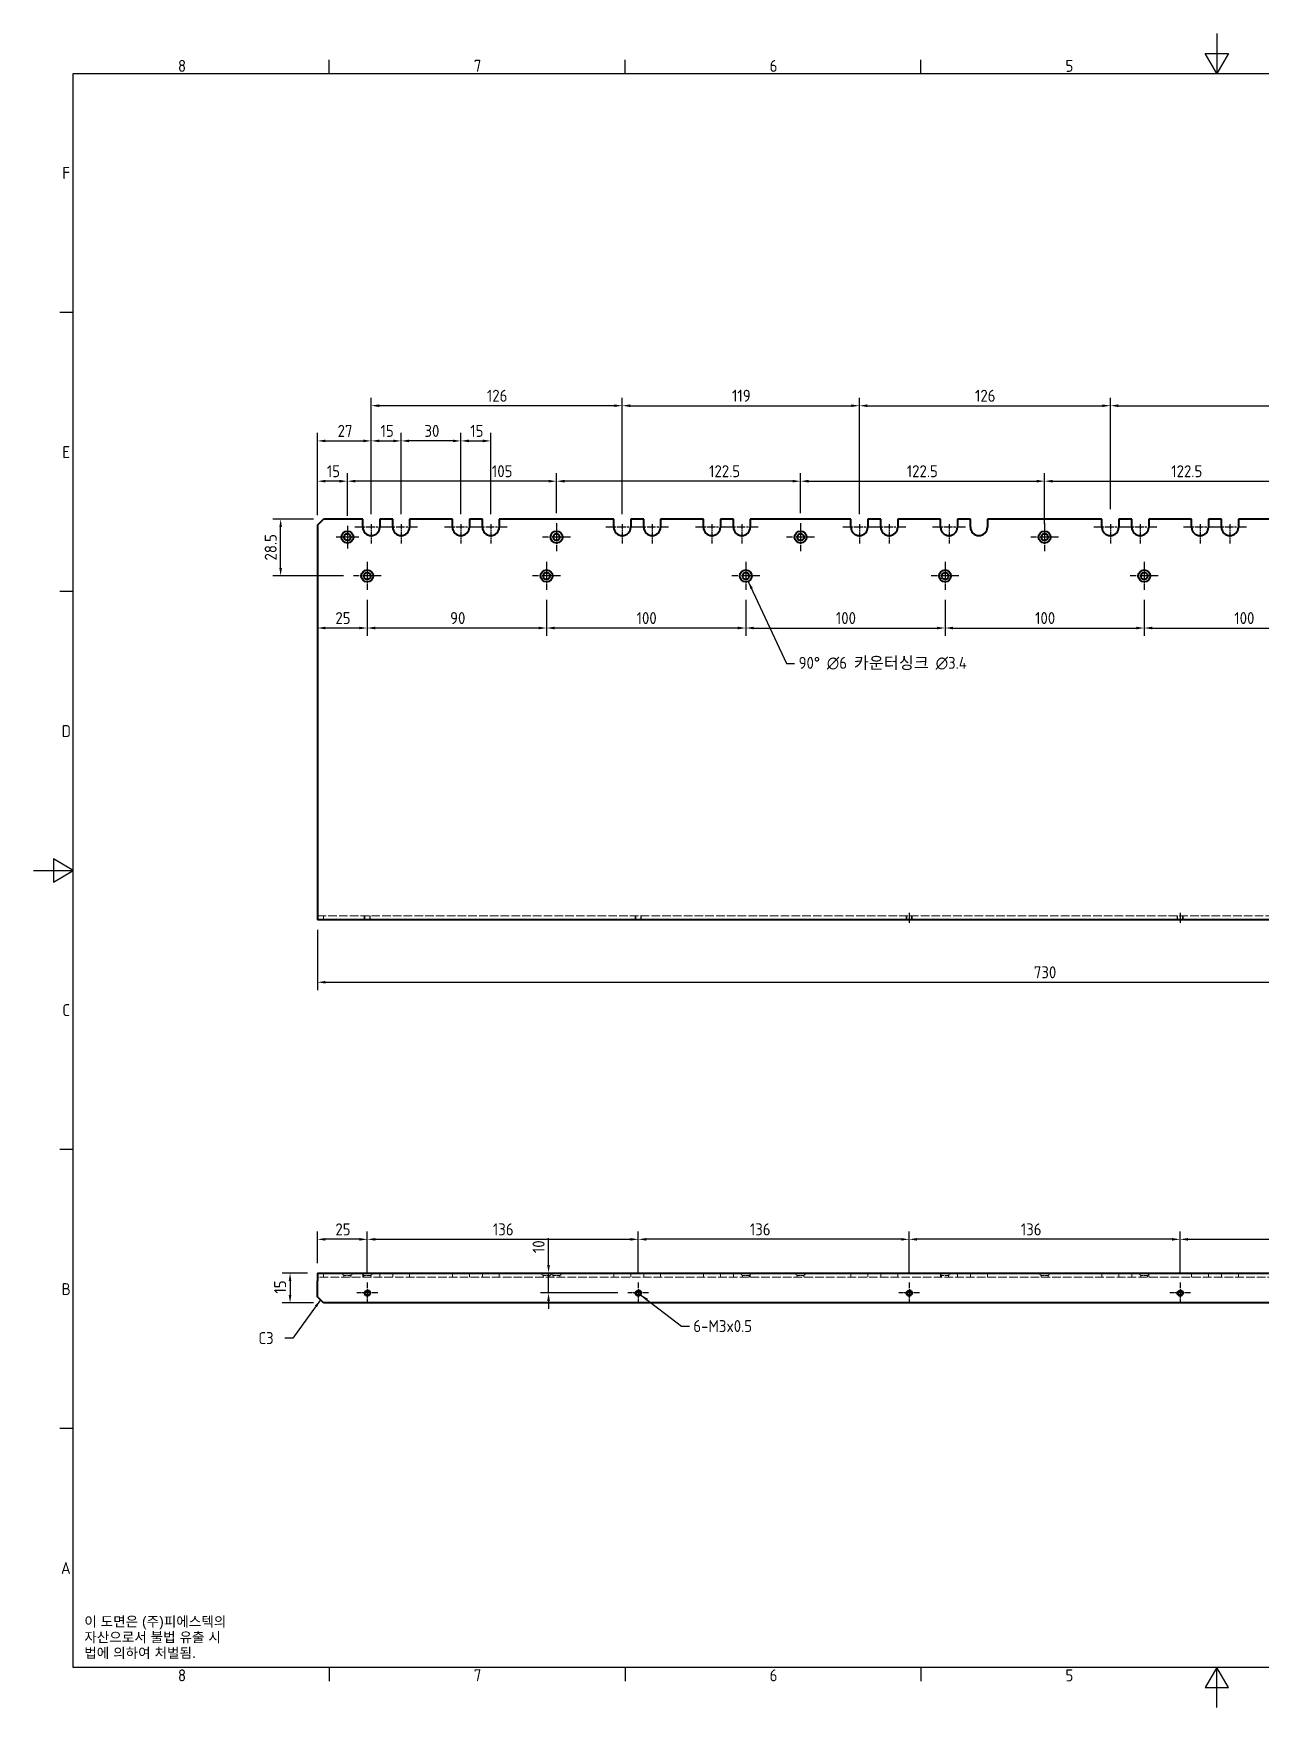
# Model space of a CAD drawing. Header units: millimetres. Extents: x 0 to 1188, y 0 to 840.
# Drawn here: x 0 to 616, y 0 to 840 of the extents above; entities that cross this region are included whole.
import ezdxf

# ---------------------------------------------------------------- set-up
doc = ezdxf.new("R2010")
doc.units = ezdxf.units.MM
doc.header["$LTSCALE"] = 2
doc.linetypes.add('CHAIN', pattern=[0.3543, 0.2362, -0.0295, 0.0591, -0.0295])
doc.linetypes.add('DASHED', pattern=[0.2067, 0.1654, -0.0413])
doc.layers.get('0').update_dxf_attribs({"color": 3, "lineweight": 25})
for name, color, linetype, lineweight in [('가려진 것(ISO)', 2, 'DASHED', 18), ('가시적인 것(ISO)', 3, 'Continuous', 40), ('가시적인 좁은 것(ISO)', 3, 'Continuous', 35), ('경계(ISO)', 7, 'Continuous', 25), ('기호(ISO)', 5, 'Continuous', 25), ('중심 표식(ISO)', 1, 'Continuous', 25), ('중심선(ISO)', 1, 'Continuous', 25), ('치수(ISO)', 2, 'Continuous', 25)]:
    doc.layers.add(name, color=color, linetype=linetype, lineweight=lineweight)
doc.styles.add('문자 텍스트_M2B', font='isocp.shx')
doc.styles.add('문자 텍스트_PSTEK_POSCO', font='isocp.shx')
doc.styles.add('치수 텍스트_PSTEK_POSCO', font='isocp.shx')
doc.dimstyles.new('치수_PSTEK_POSCO', dxfattribs={"dimscale": 2, "dimtxt": 3, "dimasz": 2, "dimexe": 2, "dimexo": 2.5, "dimgap": 1, "dimtad": 1, "dimrnd": 1e-08, "dimdsep": 46, "dimtxsty": '치수 텍스트_PSTEK_POSCO', "dimcen": 0.09, "dimdle": 10, "dimclrd": 7, "dimclre": 7, "dimclrt": 2, "dimadec": 1, "dimazin": 2, "dimtfac": 1, "dimtmove": 0, "dimatfit": 3, "dimfxl": 0, "dimtolj": 1, "dimlwd": -1, "dimlwe": -1, "dimarcsym": 0})
doc.dimstyles.new('치수_PSTEK_POSCO$7', dxfattribs={"dimscale": 2, "dimtxt": 3, "dimasz": 2, "dimexe": 2, "dimexo": 2.5, "dimgap": 1, "dimtad": 1, "dimrnd": 1e-08, "dimdsep": 46, "dimtxsty": '치수 텍스트_PSTEK_POSCO', "dimcen": 0.09, "dimdle": 10, "dimclrd": 7, "dimclre": 7, "dimclrt": 2, "dimadec": 1, "dimazin": 2, "dimtfac": 1, "dimtmove": 0, "dimatfit": 3, "dimfxl": 0, "dimtolj": 1, "dimlwd": -1, "dimlwe": -1, "dimarcsym": 0})

# ---------------------------------------------------------------- blocks, each defined once
blk = doc.blocks.new('경계 Default Border')
at = {"layer": '경계(ISO)'}
for p, q in [((74.25, 410), (74.25, 413.4)), ((148.5, 410), (148.5, 413.4)), ((222.75, 410), (222.75, 413.4)), ((10, 350), (6.6, 350)), ((10, 280), (6.6, 280)), ((10, 140), (6.6, 140)), ((10, 70), (6.6, 70)), ((74.25, 10), (74.25, 6.6)), ((148.5, 10), (148.5, 6.6)), ((222.75, 10), (222.75, 6.6))]:
    blk.add_line(p, q, dxfattribs=at)
at = {"layer": '경계(ISO)', "flags": 128}
for points in [[(297, 420), (297, 410), (294.11, 415), (299.89, 415), (297, 410)], [(10, 10), (10, 410), (584, 410), (584, 10), (10, 10)], [(0, 210), (10, 210), (5, 212.89), (5, 207.11), (10, 210)], [(297, 0), (297, 10), (294.11, 5), (299.89, 5), (297, 10)]]:
    blk.add_lwpolyline(points, dxfattribs=at)
at = {"layer": '경계(ISO)', "color": 2, "char_height": 3, "attachment_point": 7, "style": '문자 텍스트_M2B'}
for s, insert in [('8', (36.27, 410.37)), ('7', (110.52, 410.39)), ('6', (184.77, 410.37)), ('5', (259.02, 410.37)), ('F', (7.24, 383.5)), ('E', (7.24, 313.47)), ('D', (7.08, 243.47)), ('C', (7.24, 173.47)), ('B', (7.08, 103.47)), ('A', (6.91, 33.49)), ('8', (36.27, 6.57)), ('7', (110.52, 6.59)), ('6', (184.77, 6.57)), ('5', (259.02, 6.57))]:
    blk.add_mtext(s, dxfattribs=dict(at, insert=insert))
blk = doc.blocks.new('*D22')
at = {"layer": 'Defpoints', "color": 0, "transparency": 16777216}
for p in [(507.56, 615.35), (385.06, 594.3), (507.56, 596.3)]:
    blk.add_point(p, dxfattribs=at)
at = {"layer": '치수(ISO)', "color": 7, "transparency": 16777216}
for p, q in [((385.06, 599.3), (385.06, 619.35)), ((389.06, 615.35), (503.56, 615.35)), ((507.56, 601.3), (507.56, 619.35))]:
    blk.add_line(p, q, dxfattribs=at)
for points in [[(389.06, 616.02), (389.06, 614.68), (385.06, 615.35)], [(503.56, 616.02), (503.56, 614.68), (507.56, 615.35)]]:
    blk.add_solid(points, dxfattribs=at)
at = {"layer": '치수(ISO)', "color": 2, "transparency": 16777216, "insert": (438.37, 620.35), "char_height": 6, "attachment_point": 4, "style": '치수 텍스트_PSTEK_POSCO'}
blk.add_mtext('\\A1;122.5', dxfattribs=at)
blk = doc.blocks.new('*D23')
at = {"layer": 'Defpoints', "color": 0, "transparency": 16777216}
for p in [(414.56, 653.23), (295.56, 593.8), (414.56, 593.8)]:
    blk.add_point(p, dxfattribs=at)
at = {"layer": '치수(ISO)', "color": 7, "transparency": 16777216}
for p, q in [((295.56, 598.8), (295.56, 657.23)), ((414.56, 598.8), (414.56, 657.23)), ((299.56, 653.23), (410.56, 653.23))]:
    blk.add_line(p, q, dxfattribs=at)
for points in [[(299.56, 653.89), (299.56, 652.56), (295.56, 653.23)], [(410.56, 653.89), (410.56, 652.56), (414.56, 653.23)]]:
    blk.add_solid(points, dxfattribs=at)
at = {"layer": '치수(ISO)', "color": 2, "transparency": 16777216, "insert": (350.65, 658.23), "char_height": 6, "attachment_point": 4, "style": '치수 텍스트_PSTEK_POSCO'}
blk.add_mtext('\\A1;119', dxfattribs=at)
blk = doc.blocks.new('*D24')
at = {"layer": 'Defpoints', "color": 0, "transparency": 16777216}
for p in [(169.56, 653.23), (169.56, 596.3), (295.56, 593.8)]:
    blk.add_point(p, dxfattribs=at)
at = {"layer": '치수(ISO)', "color": 7, "transparency": 16777216}
for p, q in [((169.56, 601.3), (169.56, 657.23)), ((295.56, 598.8), (295.56, 657.23)), ((291.56, 653.23), (173.56, 653.23))]:
    blk.add_line(p, q, dxfattribs=at)
for points in [[(173.56, 653.89), (173.56, 652.56), (169.56, 653.23)], [(291.56, 653.89), (291.56, 652.56), (295.56, 653.23)]]:
    blk.add_solid(points, dxfattribs=at)
at = {"layer": '치수(ISO)', "color": 2, "transparency": 16777216, "insert": (227.62, 658.23), "char_height": 6, "attachment_point": 4, "style": '치수 텍스트_PSTEK_POSCO'}
blk.add_mtext('\\A1;126', dxfattribs=at)
blk = doc.blocks.new('*D25')
at = {"layer": 'Defpoints', "color": 0, "transparency": 16777216}
for p in [(630.06, 615.35), (507.56, 589), (630.06, 594.3)]:
    blk.add_point(p, dxfattribs=at)
at = {"layer": '치수(ISO)', "color": 7, "transparency": 16777216}
for p, q in [((507.56, 594), (507.56, 619.35)), ((511.56, 615.35), (626.06, 615.35)), ((630.06, 599.3), (630.06, 619.35))]:
    blk.add_line(p, q, dxfattribs=at)
for points in [[(511.56, 616.02), (511.56, 614.68), (507.56, 615.35)], [(626.06, 616.02), (626.06, 614.68), (630.06, 615.35)]]:
    blk.add_solid(points, dxfattribs=at)
at = {"layer": '치수(ISO)', "color": 2, "transparency": 16777216, "insert": (571.14, 620.35), "char_height": 6, "attachment_point": 4, "style": '치수 텍스트_PSTEK_POSCO'}
blk.add_mtext('\\A1;122.5', dxfattribs=at)
blk = doc.blocks.new('*D29')
at = {"layer": 'Defpoints', "color": 0, "transparency": 16777216}
for p in [(357.56, 560.8), (457.56, 560.8), (457.56, 541.67)]:
    blk.add_point(p, dxfattribs=at)
at = {"layer": '치수(ISO)', "color": 7, "transparency": 16777216}
for p, q in [((357.56, 555.8), (357.56, 537.67)), ((457.56, 555.8), (457.56, 537.67)), ((361.56, 541.67), (453.56, 541.67))]:
    blk.add_line(p, q, dxfattribs=at)
for points in [[(361.56, 542.33), (361.56, 541), (357.56, 541.67)], [(453.56, 542.33), (453.56, 541), (457.56, 541.67)]]:
    blk.add_solid(points, dxfattribs=at)
at = {"layer": '치수(ISO)', "color": 2, "transparency": 16777216, "insert": (402.78, 546.67), "char_height": 6, "attachment_point": 4, "style": '치수 텍스트_PSTEK_POSCO'}
blk.add_mtext('\\A1;100', dxfattribs=at)
blk = doc.blocks.new('*D30')
at = {"layer": 'Defpoints', "color": 0, "transparency": 16777216}
for p in [(457.56, 560.8), (557.56, 560.8), (557.56, 541.67)]:
    blk.add_point(p, dxfattribs=at)
at = {"layer": '치수(ISO)', "color": 7, "transparency": 16777216}
for p, q in [((457.56, 555.8), (457.56, 537.67)), ((557.56, 555.8), (557.56, 537.67)), ((461.56, 541.67), (553.56, 541.67))]:
    blk.add_line(p, q, dxfattribs=at)
for points in [[(461.56, 542.33), (461.56, 541), (457.56, 541.67)], [(553.56, 542.33), (553.56, 541), (557.56, 541.67)]]:
    blk.add_solid(points, dxfattribs=at)
at = {"layer": '치수(ISO)', "color": 2, "transparency": 16777216, "insert": (502.78, 546.67), "char_height": 6, "attachment_point": 4, "style": '치수 텍스트_PSTEK_POSCO'}
blk.add_mtext('\\A1;100', dxfattribs=at)
blk = doc.blocks.new('*D31')
at = {"layer": 'Defpoints', "color": 0, "transparency": 16777216}
for p in [(557.56, 560.8), (657.56, 560.8), (657.56, 541.67)]:
    blk.add_point(p, dxfattribs=at)
at = {"layer": '치수(ISO)', "color": 7, "transparency": 16777216}
for p, q in [((557.56, 555.8), (557.56, 537.67)), ((657.56, 555.8), (657.56, 537.67)), ((561.56, 541.67), (653.56, 541.67))]:
    blk.add_line(p, q, dxfattribs=at)
for points in [[(561.56, 542.33), (561.56, 541), (557.56, 541.67)], [(653.56, 542.33), (653.56, 541), (657.56, 541.67)]]:
    blk.add_solid(points, dxfattribs=at)
at = {"layer": '치수(ISO)', "color": 2, "transparency": 16777216, "insert": (602.78, 546.67), "char_height": 6, "attachment_point": 4, "style": '치수 텍스트_PSTEK_POSCO'}
blk.add_mtext('\\A1;100', dxfattribs=at)
blk = doc.blocks.new('*D33')
at = {"layer": 'Defpoints', "color": 0, "transparency": 16777216}
for p in [(303.56, 234.93), (167.56, 213.25), (303.56, 213.25)]:
    blk.add_point(p, dxfattribs=at)
at = {"layer": '치수(ISO)', "color": 7, "transparency": 16777216}
for p, q in [((167.56, 218.25), (167.56, 238.93)), ((303.56, 218.25), (303.56, 238.93)), ((171.56, 234.93), (299.56, 234.93))]:
    blk.add_line(p, q, dxfattribs=at)
for points in [[(171.56, 235.59), (171.56, 234.26), (167.56, 234.93)], [(299.56, 235.59), (299.56, 234.26), (303.56, 234.93)]]:
    blk.add_solid(points, dxfattribs=at)
at = {"layer": '치수(ISO)', "color": 2, "transparency": 16777216, "insert": (230.62, 239.93), "char_height": 6, "attachment_point": 4, "style": '치수 텍스트_PSTEK_POSCO'}
blk.add_mtext('\\A1;136', dxfattribs=at)
blk = doc.blocks.new('*D34')
at = {"layer": 'Defpoints', "color": 0, "transparency": 16777216}
for p in [(711.56, 234.93), (575.56, 213.25), (711.56, 213.25)]:
    blk.add_point(p, dxfattribs=at)
at = {"layer": '치수(ISO)', "color": 7, "transparency": 16777216}
for p, q in [((575.56, 218.25), (575.56, 238.93)), ((711.56, 218.25), (711.56, 238.93)), ((579.56, 234.93), (707.56, 234.93))]:
    blk.add_line(p, q, dxfattribs=at)
for points in [[(579.56, 235.59), (579.56, 234.26), (575.56, 234.93)], [(707.56, 235.59), (707.56, 234.26), (711.56, 234.93)]]:
    blk.add_solid(points, dxfattribs=at)
at = {"layer": '치수(ISO)', "color": 2, "transparency": 16777216, "insert": (628.14, 239.93), "char_height": 6, "attachment_point": 4, "style": '치수 텍스트_PSTEK_POSCO'}
blk.add_mtext('\\A1;136', dxfattribs=at)
blk = doc.blocks.new('*D35')
at = {"layer": 'Defpoints', "color": 0, "transparency": 16777216}
for p in [(142.56, 218.02), (258.56, 218.02), (298.34, 208.02)]:
    blk.add_point(p, dxfattribs=at)
at = {"layer": '치수(ISO)', "color": 7, "transparency": 16777216}
for p, q in [((258.56, 222.02), (258.56, 235.43)), ((258.56, 208.02), (258.56, 218.02)), ((293.34, 208.02), (254.56, 208.02)), ((258.56, 204.02), (258.56, 200.02))]:
    blk.add_line(p, q, dxfattribs=at)
for points in [[(257.9, 222.02), (259.23, 222.02), (258.56, 218.02)], [(257.9, 204.02), (259.23, 204.02), (258.56, 208.02)]]:
    blk.add_solid(points, dxfattribs=at)
at = {"layer": '치수(ISO)', "color": 2, "transparency": 16777216, "insert": (253.56, 228.02), "char_height": 6, "attachment_point": 4, "rotation": 90, "style": '치수 텍스트_PSTEK_POSCO'}
blk.add_mtext('\\A1;10', dxfattribs=at)
blk = doc.blocks.new('*D36')
at = {"layer": 'Defpoints', "color": 0, "transparency": 16777216}
for p in [(142.56, 218.02), (128.8, 203.02), (145.56, 203.02)]:
    blk.add_point(p, dxfattribs=at)
at = {"layer": '치수(ISO)', "color": 7, "transparency": 16777216}
for p, q in [((137.56, 218.02), (124.8, 218.02)), ((128.8, 214.02), (128.8, 207.02)), ((140.56, 203.02), (124.8, 203.02))]:
    blk.add_line(p, q, dxfattribs=at)
for points in [[(128.13, 214.02), (129.47, 214.02), (128.8, 218.02)], [(128.13, 207.02), (129.47, 207.02), (128.8, 203.02)]]:
    blk.add_solid(points, dxfattribs=at)
at = {"layer": '치수(ISO)', "color": 2, "transparency": 16777216, "insert": (123.8, 207.7), "char_height": 6, "attachment_point": 4, "rotation": 90, "style": '치수 텍스트_PSTEK_POSCO'}
blk.add_mtext('\\A1;15', dxfattribs=at)
blk = doc.blocks.new('*D38')
at = {"layer": 'Defpoints', "color": 0, "transparency": 16777216}
for p in [(540.56, 653.23), (414.56, 596.3), (540.56, 596.3)]:
    blk.add_point(p, dxfattribs=at)
at = {"layer": '치수(ISO)', "color": 7, "transparency": 16777216}
for p, q in [((414.56, 601.3), (414.56, 657.23)), ((540.56, 601.3), (540.56, 657.23)), ((418.56, 653.23), (536.56, 653.23))]:
    blk.add_line(p, q, dxfattribs=at)
for points in [[(418.56, 653.89), (418.56, 652.56), (414.56, 653.23)], [(536.56, 653.89), (536.56, 652.56), (540.56, 653.23)]]:
    blk.add_solid(points, dxfattribs=at)
at = {"layer": '치수(ISO)', "color": 2, "transparency": 16777216, "insert": (472.62, 658.23), "char_height": 6, "attachment_point": 4, "style": '치수 텍스트_PSTEK_POSCO'}
blk.add_mtext('\\A1;126', dxfattribs=at)
blk = doc.blocks.new('*D39')
at = {"layer": 'Defpoints', "color": 0, "transparency": 16777216}
for p in [(785.56, 653.23), (540.56, 596.3), (785.56, 593.8)]:
    blk.add_point(p, dxfattribs=at)
at = {"layer": '치수(ISO)', "color": 7, "transparency": 16777216}
for p, q in [((540.56, 601.3), (540.56, 657.23)), ((785.56, 598.8), (785.56, 657.23)), ((544.56, 653.23), (781.56, 653.23))]:
    blk.add_line(p, q, dxfattribs=at)
for points in [[(544.56, 653.89), (544.56, 652.56), (540.56, 653.23)], [(781.56, 653.89), (781.56, 652.56), (785.56, 653.23)]]:
    blk.add_solid(points, dxfattribs=at)
at = {"layer": '치수(ISO)', "color": 2, "transparency": 16777216, "insert": (657.16, 658.23), "char_height": 6, "attachment_point": 4, "style": '치수 텍스트_PSTEK_POSCO'}
blk.add_mtext('\\A1;245', dxfattribs=at)
blk = doc.blocks.new('*D41')
at = {"layer": 'Defpoints', "color": 0, "transparency": 16777216}
for p in [(142.56, 395.3), (872.56, 395.3), (872.56, 363.92)]:
    blk.add_point(p, dxfattribs=at)
at = {"layer": '치수(ISO)', "color": 7, "transparency": 16777216}
for p, q in [((142.56, 390.3), (142.56, 359.92)), ((872.56, 390.3), (872.56, 359.92)), ((146.56, 363.92), (868.56, 363.92))]:
    blk.add_line(p, q, dxfattribs=at)
for points in [[(146.56, 364.59), (146.56, 363.26), (142.56, 363.92)], [(868.56, 364.59), (868.56, 363.26), (872.56, 363.92)]]:
    blk.add_solid(points, dxfattribs=at)
at = {"layer": '치수(ISO)', "color": 2, "transparency": 16777216, "insert": (502.16, 368.92), "char_height": 6, "attachment_point": 4, "style": '치수 텍스트_PSTEK_POSCO'}
blk.add_mtext('\\A1;730', dxfattribs=at)
blk = doc.blocks.new('*D45')
at = {"layer": 'Defpoints', "color": 0, "transparency": 16777216}
for p in [(439.56, 234.93), (439.56, 213.25), (575.56, 213.25)]:
    blk.add_point(p, dxfattribs=at)
at = {"layer": '치수(ISO)', "color": 7, "transparency": 16777216}
for p, q in [((439.56, 218.25), (439.56, 238.93)), ((575.56, 218.25), (575.56, 238.93)), ((571.56, 234.93), (443.56, 234.93))]:
    blk.add_line(p, q, dxfattribs=at)
for points in [[(443.56, 235.59), (443.56, 234.26), (439.56, 234.93)], [(571.56, 235.59), (571.56, 234.26), (575.56, 234.93)]]:
    blk.add_solid(points, dxfattribs=at)
at = {"layer": '치수(ISO)', "color": 2, "transparency": 16777216, "insert": (495.62, 239.93), "char_height": 6, "attachment_point": 4, "style": '치수 텍스트_PSTEK_POSCO'}
blk.add_mtext('\\A1;136', dxfattribs=at)
blk = doc.blocks.new('*D46')
at = {"layer": 'Defpoints', "color": 0, "transparency": 16777216}
for p in [(303.56, 234.93), (303.56, 213.25), (439.56, 213.25)]:
    blk.add_point(p, dxfattribs=at)
at = {"layer": '치수(ISO)', "color": 7, "transparency": 16777216}
for p, q in [((303.56, 218.25), (303.56, 238.93)), ((439.56, 218.25), (439.56, 238.93)), ((435.56, 234.93), (307.56, 234.93))]:
    blk.add_line(p, q, dxfattribs=at)
for points in [[(307.56, 235.59), (307.56, 234.26), (303.56, 234.93)], [(435.56, 235.59), (435.56, 234.26), (439.56, 234.93)]]:
    blk.add_solid(points, dxfattribs=at)
at = {"layer": '치수(ISO)', "color": 2, "transparency": 16777216, "insert": (359.62, 239.93), "char_height": 6, "attachment_point": 4, "style": '치수 텍스트_PSTEK_POSCO'}
blk.add_mtext('\\A1;136', dxfattribs=at)
blk = doc.blocks.new('*D47')
at = {"layer": 'Defpoints', "color": 0, "transparency": 16777216}
for p in [(124.07, 596.3), (145.56, 596.3), (160.56, 567.8)]:
    blk.add_point(p, dxfattribs=at)
at = {"layer": '치수(ISO)', "color": 7, "transparency": 16777216}
for p, q in [((140.56, 596.3), (120.07, 596.3)), ((124.07, 571.8), (124.07, 592.3)), ((155.56, 567.8), (120.07, 567.8))]:
    blk.add_line(p, q, dxfattribs=at)
for points in [[(123.41, 592.3), (124.74, 592.3), (124.07, 596.3)], [(123.41, 571.8), (124.74, 571.8), (124.07, 567.8)]]:
    blk.add_solid(points, dxfattribs=at)
at = {"layer": '치수(ISO)', "color": 2, "transparency": 16777216, "insert": (119.07, 575.55), "char_height": 6, "attachment_point": 4, "rotation": 90, "style": '치수 텍스트_PSTEK_POSCO'}
blk.add_mtext('\\A1;28.5', dxfattribs=at)
blk = doc.blocks.new('*D48')
at = {"layer": 'Defpoints', "color": 0, "transparency": 16777216}
for p in [(257.56, 560.8), (357.56, 560.8), (257.56, 541.67)]:
    blk.add_point(p, dxfattribs=at)
at = {"layer": '치수(ISO)', "color": 7, "transparency": 16777216}
for p, q in [((257.56, 555.8), (257.56, 537.67)), ((357.56, 555.8), (357.56, 537.67)), ((353.56, 541.67), (261.56, 541.67))]:
    blk.add_line(p, q, dxfattribs=at)
for points in [[(261.56, 542.33), (261.56, 541), (257.56, 541.67)], [(353.56, 542.33), (353.56, 541), (357.56, 541.67)]]:
    blk.add_solid(points, dxfattribs=at)
at = {"layer": '치수(ISO)', "color": 2, "transparency": 16777216, "insert": (302.76, 546.67), "char_height": 6, "attachment_point": 4, "style": '치수 텍스트_PSTEK_POSCO'}
blk.add_mtext('\\A1;100', dxfattribs=at)
blk = doc.blocks.new('*D52')
at = {"layer": 'Defpoints', "color": 0, "transparency": 16777216}
for p in [(142.56, 234.93), (142.56, 218.02), (167.56, 213.25)]:
    blk.add_point(p, dxfattribs=at)
at = {"layer": '치수(ISO)', "color": 7, "transparency": 16777216}
for p, q in [((142.56, 223.02), (142.56, 238.93)), ((167.56, 218.25), (167.56, 238.93)), ((163.56, 234.93), (146.56, 234.93))]:
    blk.add_line(p, q, dxfattribs=at)
for points in [[(146.56, 235.59), (146.56, 234.26), (142.56, 234.93)], [(163.56, 235.59), (163.56, 234.26), (167.56, 234.93)]]:
    blk.add_solid(points, dxfattribs=at)
at = {"layer": '치수(ISO)', "color": 2, "transparency": 16777216, "insert": (151.56, 239.93), "char_height": 6, "attachment_point": 4, "style": '치수 텍스트_PSTEK_POSCO'}
blk.add_mtext('\\A1;25', dxfattribs=at)
blk = doc.blocks.new('*D53')
at = {"layer": 'Defpoints', "color": 0, "transparency": 16777216}
for p in [(229.56, 635.56), (214.56, 596.3), (229.56, 593.8)]:
    blk.add_point(p, dxfattribs=at)
at = {"layer": '치수(ISO)', "color": 7, "transparency": 16777216}
for p, q in [((214.56, 601.3), (214.56, 639.56)), ((229.56, 598.8), (229.56, 639.56)), ((218.56, 635.56), (225.56, 635.56))]:
    blk.add_line(p, q, dxfattribs=at)
for points in [[(218.56, 636.23), (218.56, 634.9), (214.56, 635.56)], [(225.56, 636.23), (225.56, 634.9), (229.56, 635.56)]]:
    blk.add_solid(points, dxfattribs=at)
at = {"layer": '치수(ISO)', "color": 2, "transparency": 16777216, "insert": (219.24, 640.56), "char_height": 6, "attachment_point": 4, "style": '치수 텍스트_PSTEK_POSCO'}
blk.add_mtext('\\A1;15', dxfattribs=at)
blk = doc.blocks.new('*D54')
at = {"layer": 'Defpoints', "color": 0, "transparency": 16777216}
for p in [(184.56, 635.56), (184.56, 596.3), (214.56, 593.8)]:
    blk.add_point(p, dxfattribs=at)
at = {"layer": '치수(ISO)', "color": 7, "transparency": 16777216}
for p, q in [((184.56, 601.3), (184.56, 639.56)), ((214.56, 598.8), (214.56, 639.56)), ((210.56, 635.56), (188.56, 635.56))]:
    blk.add_line(p, q, dxfattribs=at)
for points in [[(188.56, 636.23), (188.56, 634.9), (184.56, 635.56)], [(210.56, 636.23), (210.56, 634.9), (214.56, 635.56)]]:
    blk.add_solid(points, dxfattribs=at)
at = {"layer": '치수(ISO)', "color": 2, "transparency": 16777216, "insert": (196.26, 640.56), "char_height": 6, "attachment_point": 4, "style": '치수 텍스트_PSTEK_POSCO'}
blk.add_mtext('\\A1;30', dxfattribs=at)
blk = doc.blocks.new('*D55')
at = {"layer": 'Defpoints', "color": 0, "transparency": 16777216}
for p in [(184.56, 635.56), (169.56, 596.3), (184.56, 593.8)]:
    blk.add_point(p, dxfattribs=at)
at = {"layer": '치수(ISO)', "color": 7, "transparency": 16777216}
for p, q in [((169.56, 601.3), (169.56, 639.56)), ((184.56, 598.8), (184.56, 639.56)), ((173.56, 635.56), (180.56, 635.56))]:
    blk.add_line(p, q, dxfattribs=at)
for points in [[(173.56, 636.23), (173.56, 634.9), (169.56, 635.56)], [(180.56, 636.23), (180.56, 634.9), (184.56, 635.56)]]:
    blk.add_solid(points, dxfattribs=at)
at = {"layer": '치수(ISO)', "color": 2, "transparency": 16777216, "insert": (174.24, 640.56), "char_height": 6, "attachment_point": 4, "style": '치수 텍스트_PSTEK_POSCO'}
blk.add_mtext('\\A1;15', dxfattribs=at)
blk = doc.blocks.new('*D56')
at = {"layer": 'Defpoints', "color": 0, "transparency": 16777216}
for p in [(262.56, 615.35), (262.56, 594.3), (385.06, 594.3)]:
    blk.add_point(p, dxfattribs=at)
at = {"layer": '치수(ISO)', "color": 7, "transparency": 16777216}
for p, q in [((262.56, 599.3), (262.56, 619.35)), ((381.06, 615.35), (266.56, 615.35)), ((385.06, 599.3), (385.06, 619.35))]:
    blk.add_line(p, q, dxfattribs=at)
for points in [[(266.56, 616.02), (266.56, 614.68), (262.56, 615.35)], [(381.06, 616.02), (381.06, 614.68), (385.06, 615.35)]]:
    blk.add_solid(points, dxfattribs=at)
at = {"layer": '치수(ISO)', "color": 2, "transparency": 16777216, "insert": (339.14, 620.35), "char_height": 6, "attachment_point": 4, "style": '치수 텍스트_PSTEK_POSCO'}
blk.add_mtext('\\A1;122.5', dxfattribs=at)
blk = doc.blocks.new('*D57')
at = {"layer": 'Defpoints', "color": 0, "transparency": 16777216}
for p in [(157.56, 615.35), (157.56, 593), (262.56, 594.3)]:
    blk.add_point(p, dxfattribs=at)
at = {"layer": '치수(ISO)', "color": 7, "transparency": 16777216}
for p, q in [((157.56, 598), (157.56, 619.35)), ((258.56, 615.35), (161.56, 615.35)), ((262.56, 599.3), (262.56, 619.35))]:
    blk.add_line(p, q, dxfattribs=at)
for points in [[(161.56, 616.02), (161.56, 614.68), (157.56, 615.35)], [(258.56, 616.02), (258.56, 614.68), (262.56, 615.35)]]:
    blk.add_solid(points, dxfattribs=at)
at = {"layer": '치수(ISO)', "color": 2, "transparency": 16777216, "insert": (230.14, 620.35), "char_height": 6, "attachment_point": 4, "style": '치수 텍스트_PSTEK_POSCO'}
blk.add_mtext('\\A1;105', dxfattribs=at)
blk = doc.blocks.new('*D58')
at = {"layer": 'Defpoints', "color": 0, "transparency": 16777216}
for p in [(142.56, 615.35), (142.56, 593.3), (157.56, 593)]:
    blk.add_point(p, dxfattribs=at)
at = {"layer": '치수(ISO)', "color": 7, "transparency": 16777216}
for p, q in [((142.56, 598.3), (142.56, 619.35)), ((153.56, 615.35), (146.56, 615.35)), ((157.56, 598), (157.56, 619.35))]:
    blk.add_line(p, q, dxfattribs=at)
for points in [[(146.56, 616.02), (146.56, 614.68), (142.56, 615.35)], [(153.56, 616.02), (153.56, 614.68), (157.56, 615.35)]]:
    blk.add_solid(points, dxfattribs=at)
at = {"layer": '치수(ISO)', "color": 2, "transparency": 16777216, "insert": (147.24, 620.35), "char_height": 6, "attachment_point": 4, "style": '치수 텍스트_PSTEK_POSCO'}
blk.add_mtext('\\A1;15', dxfattribs=at)
blk = doc.blocks.new('*D59')
at = {"layer": 'Defpoints', "color": 0, "transparency": 16777216}
for p in [(169.56, 635.56), (142.56, 593.3), (169.56, 593.8)]:
    blk.add_point(p, dxfattribs=at)
at = {"layer": '치수(ISO)', "color": 7, "transparency": 16777216}
for p, q in [((142.56, 598.3), (142.56, 639.56)), ((169.56, 598.8), (169.56, 639.56)), ((146.56, 635.56), (165.56, 635.56))]:
    blk.add_line(p, q, dxfattribs=at)
for points in [[(146.56, 636.23), (146.56, 634.9), (142.56, 635.56)], [(165.56, 636.23), (165.56, 634.9), (169.56, 635.56)]]:
    blk.add_solid(points, dxfattribs=at)
at = {"layer": '치수(ISO)', "color": 2, "transparency": 16777216, "insert": (152.69, 640.56), "char_height": 6, "attachment_point": 4, "style": '치수 텍스트_PSTEK_POSCO'}
blk.add_mtext('\\A1;27', dxfattribs=at)
blk = doc.blocks.new('*D62')
at = {"layer": 'Defpoints', "color": 0, "transparency": 16777216}
for p in [(167.56, 560.8), (257.56, 560.8), (167.56, 541.67)]:
    blk.add_point(p, dxfattribs=at)
at = {"layer": '치수(ISO)', "color": 7, "transparency": 16777216}
for p, q in [((167.56, 555.8), (167.56, 537.67)), ((257.56, 555.8), (257.56, 537.67)), ((253.56, 541.67), (171.56, 541.67))]:
    blk.add_line(p, q, dxfattribs=at)
for points in [[(171.56, 542.33), (171.56, 541), (167.56, 541.67)], [(253.56, 542.33), (253.56, 541), (257.56, 541.67)]]:
    blk.add_solid(points, dxfattribs=at)
at = {"layer": '치수(ISO)', "color": 2, "transparency": 16777216, "insert": (209.14, 546.67), "char_height": 6, "attachment_point": 4, "style": '치수 텍스트_PSTEK_POSCO'}
blk.add_mtext('\\A1;90', dxfattribs=at)
blk = doc.blocks.new('*D63')
at = {"layer": 'Defpoints', "color": 0, "transparency": 16777216}
for p in [(167.56, 560.8), (142.56, 541.67), (142.56, 541.67)]:
    blk.add_point(p, dxfattribs=at)
at = {"layer": '치수(ISO)', "color": 7, "transparency": 16777216}
for p, q in [((167.56, 555.8), (167.56, 537.67)), ((163.56, 541.67), (146.56, 541.67))]:
    blk.add_line(p, q, dxfattribs=at)
for points in [[(146.56, 542.33), (146.56, 541), (142.56, 541.67)], [(163.56, 542.33), (163.56, 541), (167.56, 541.67)]]:
    blk.add_solid(points, dxfattribs=at)
at = {"layer": '치수(ISO)', "color": 2, "transparency": 16777216, "insert": (151.56, 546.67), "char_height": 6, "attachment_point": 4, "style": '치수 텍스트_PSTEK_POSCO'}
blk.add_mtext('\\A1;25', dxfattribs=at)

msp = doc.modelspace()

# ---------------------------------------------------------------- linework, layer by layer
at = {"layer": '가려진 것(ISO)', "ltscale": 13.080328}
for p, q in [((142.565, 397.301), (872.565, 397.301)), ((872.565, 216.024), (142.565, 216.024))]:
    msp.add_line(p, q, dxfattribs=at)
at = {"layer": '가려진 것(ISO)', "ltscale": 1.904597}
for p, q in [((145.565, 397.301), (145.565, 395.301)), ((166.065, 397.301), (166.065, 395.301)), ((166.335, 397.301), (166.335, 395.301)), ((168.794, 397.301), (168.794, 395.301)), ((169.065, 395.301), (169.065, 397.301)), ((302.065, 397.301), (302.065, 395.301)), ((302.335, 397.301), (302.335, 395.301)), ((304.794, 397.301), (304.794, 395.301)), ((305.065, 395.301), (305.065, 397.301)), ((438.065, 397.301), (438.065, 395.301)), ((438.335, 397.301), (438.335, 395.301)), ((440.794, 397.301), (440.794, 395.301)), ((441.065, 395.301), (441.065, 397.301)), ((574.065, 397.301), (574.065, 395.301)), ((574.335, 397.301), (574.335, 395.301)), ((576.794, 397.301), (576.794, 395.301)), ((577.065, 395.301), (577.065, 397.301)), ((145.565, 218.024), (145.565, 216.024)), ((165.315, 218.024), (165.315, 216.024)), ((173.815, 218.024), (173.815, 216.024)), ((180.315, 218.024), (180.315, 216.024)), ((188.815, 218.024), (188.815, 216.024)), ((210.315, 218.024), (210.315, 216.024)), ((218.815, 218.024), (218.815, 216.024)), ((225.315, 218.024), (225.315, 216.024)), ((233.815, 218.024), (233.815, 216.024)), ((291.315, 218.024), (291.315, 216.024)), ((299.815, 218.024), (299.815, 216.024)), ((306.315, 218.024), (306.315, 216.024)), ((314.815, 218.024), (314.815, 216.024)), ((336.315, 218.024), (336.315, 216.024)), ((344.815, 218.024), (344.815, 216.024)), ((351.315, 218.024), (351.315, 216.024)), ((359.815, 218.024), (359.815, 216.024)), ((410.315, 218.024), (410.315, 216.024)), ((418.815, 218.024), (418.815, 216.024)), ((425.315, 218.024), (425.315, 216.024)), ((433.815, 218.024), (433.815, 216.024)), ((455.315, 218.024), (455.315, 216.024)), ((463.815, 218.024), (463.815, 216.024)), ((470.315, 218.024), (470.315, 216.024)), ((478.815, 218.024), (478.815, 216.024)), ((536.315, 218.024), (536.315, 216.024)), ((544.815, 218.024), (544.815, 216.024)), ((551.315, 218.024), (551.315, 216.024)), ((559.815, 218.024), (559.815, 216.024)), ((581.315, 218.024), (581.315, 216.024)), ((589.815, 218.024), (589.815, 216.024)), ((596.315, 218.024), (596.315, 216.024)), ((604.815, 218.024), (604.815, 216.024))]:
    msp.add_line(p, q, dxfattribs=at)
at = {"layer": '가려진 것(ISO)', "ltscale": 1.750771}
for p, q in [((155.865, 216.724), (154.565, 218.024)), ((159.265, 216.724), (160.565, 218.024)), ((165.865, 216.724), (164.565, 218.024)), ((169.265, 216.724), (170.565, 218.024)), ((255.865, 216.724), (254.565, 218.024)), ((259.265, 216.724), (260.565, 218.024)), ((260.865, 216.724), (259.565, 218.024)), ((264.265, 216.724), (265.565, 218.024)), ((355.865, 216.724), (354.565, 218.024)), ((359.265, 216.724), (360.565, 218.024)), ((383.365, 216.724), (382.065, 218.024)), ((386.765, 216.724), (388.065, 218.024)), ((455.865, 216.724), (454.565, 218.024)), ((459.265, 216.724), (460.565, 218.024)), ((505.865, 216.724), (504.565, 218.024)), ((509.265, 216.724), (510.565, 218.024)), ((555.865, 216.724), (554.565, 218.024)), ((559.265, 216.724), (560.565, 218.024))]:
    msp.add_line(p, q, dxfattribs=at)
at = {"layer": '가려진 것(ISO)', "ltscale": 5.086114}
for p, q in [((159.265, 216.724), (155.865, 216.724)), ((169.265, 216.724), (165.865, 216.724)), ((259.265, 216.724), (255.865, 216.724)), ((264.265, 216.724), (260.865, 216.724)), ((359.265, 216.724), (355.865, 216.724)), ((386.765, 216.724), (383.365, 216.724)), ((459.265, 216.724), (455.865, 216.724)), ((509.265, 216.724), (505.865, 216.724)), ((559.265, 216.724), (555.865, 216.724))]:
    msp.add_line(p, q, dxfattribs=at)
at = {"layer": '가려진 것(ISO)', "ltscale": 0.666544}
for p, q in [((155.865, 216.024), (155.865, 216.724)), ((159.265, 216.024), (159.265, 216.724)), ((165.865, 216.024), (165.865, 216.724)), ((169.265, 216.024), (169.265, 216.724)), ((255.865, 216.024), (255.865, 216.724)), ((259.265, 216.024), (259.265, 216.724)), ((260.865, 216.024), (260.865, 216.724)), ((264.265, 216.024), (264.265, 216.724)), ((355.865, 216.024), (355.865, 216.724)), ((359.265, 216.024), (359.265, 216.724)), ((383.365, 216.024), (383.365, 216.724)), ((386.765, 216.024), (386.765, 216.724)), ((455.865, 216.024), (455.865, 216.724)), ((459.265, 216.024), (459.265, 216.724)), ((505.865, 216.024), (505.865, 216.724)), ((509.265, 216.024), (509.265, 216.724)), ((555.865, 216.024), (555.865, 216.724)), ((559.265, 216.024), (559.265, 216.724))]:
    msp.add_line(p, q, dxfattribs=at)
at = {"layer": '가시적인 것(ISO)'}
for p, q in [((142.565, 593.301), (145.565, 596.301)), ((142.565, 593.301), (142.565, 399.301)), ((165.315, 596.301), (145.565, 596.301)), ((165.315, 592.301), (165.315, 596.301)), ((173.815, 596.301), (173.815, 592.301)), ((180.315, 596.301), (173.815, 596.301)), ((180.315, 592.301), (180.315, 596.301)), ((188.815, 596.301), (188.815, 592.301)), ((210.315, 596.301), (188.815, 596.301)), ((210.315, 592.301), (210.315, 596.301)), ((218.815, 596.301), (218.815, 592.301)), ((225.315, 596.301), (218.815, 596.301)), ((225.315, 592.301), (225.315, 596.301)), ((233.815, 596.301), (233.815, 592.301)), ((291.315, 596.301), (233.815, 596.301)), ((291.315, 592.301), (291.315, 596.301)), ((299.815, 596.301), (299.815, 592.301)), ((306.315, 596.301), (299.815, 596.301)), ((306.315, 592.301), (306.315, 596.301)), ((314.815, 596.301), (314.815, 592.301)), ((336.315, 596.301), (314.815, 596.301)), ((336.315, 592.301), (336.315, 596.301)), ((344.815, 596.301), (344.815, 592.301)), ((351.315, 596.301), (344.815, 596.301)), ((351.315, 592.301), (351.315, 596.301)), ((359.815, 596.301), (359.815, 592.301)), ((410.315, 596.301), (359.815, 596.301)), ((410.315, 592.301), (410.315, 596.301)), ((418.815, 596.301), (418.815, 592.301)), ((425.315, 596.301), (418.815, 596.301)), ((425.315, 592.301), (425.315, 596.301)), ((433.815, 596.301), (433.815, 592.301)), ((455.315, 596.301), (433.815, 596.301)), ((455.315, 592.301), (455.315, 596.301)), ((463.815, 596.301), (463.815, 592.301)), ((470.315, 596.301), (463.815, 596.301)), ((470.315, 592.301), (470.315, 596.301)), ((478.815, 596.301), (478.815, 592.301)), ((536.315, 596.301), (478.815, 596.301)), ((536.315, 592.301), (536.315, 596.301)), ((544.815, 596.301), (544.815, 592.301)), ((551.315, 596.301), (544.815, 596.301)), ((551.315, 592.301), (551.315, 596.301)), ((559.815, 596.301), (559.815, 592.301)), ((581.315, 596.301), (559.815, 596.301)), ((581.315, 592.301), (581.315, 596.301)), ((589.815, 596.301), (589.815, 592.301)), ((596.315, 596.301), (589.815, 596.301)), ((596.315, 592.301), (596.315, 596.301)), ((604.815, 596.301), (604.815, 592.301)), ((655.315, 596.301), (604.815, 596.301)), ((142.565, 399.301), (142.565, 395.301)), ((872.565, 395.301), (142.565, 395.301)), ((142.565, 218.024), (872.565, 218.024)), ((142.565, 218.024), (142.565, 214.024)), ((142.565, 206.024), (142.565, 214.024)), ((145.565, 203.024), (142.565, 206.024)), ((869.565, 203.024), (145.565, 203.024))]:
    msp.add_line(p, q, dxfattribs=at)
for centre, radius in [((157.565, 587.301), 3), ((157.565, 587.301), 1.7), ((262.565, 587.301), 3), ((262.565, 587.301), 1.7), ((385.065, 587.301), 3), ((385.065, 587.301), 1.7), ((507.565, 587.301), 3), ((507.565, 587.301), 1.7), ((167.565, 567.801), 3), ((167.565, 567.801), 1.7), ((257.565, 567.801), 3), ((257.565, 567.801), 1.7), ((357.565, 567.801), 3), ((357.565, 567.801), 1.7), ((457.565, 567.801), 3), ((457.565, 567.801), 1.7), ((557.565, 567.801), 3), ((557.565, 567.801), 1.7), ((167.565, 208.024), 1.23), ((303.565, 208.024), 1.23), ((439.565, 208.024), 1.23), ((575.565, 208.024), 1.23)]:
    msp.add_circle(centre, radius, dxfattribs=at)
for centre in [(169.565, 592.301), (184.565, 592.301), (214.565, 592.301), (229.565, 592.301), (295.565, 592.301), (310.565, 592.301), (340.565, 592.301), (355.565, 592.301), (414.565, 592.301), (429.565, 592.301), (459.565, 592.301), (474.565, 592.301), (540.565, 592.301), (555.565, 592.301), (585.565, 592.301), (600.565, 592.301)]:
    msp.add_arc(centre, 4.25, 180, 0, dxfattribs=at)
at = {"layer": '가시적인 좁은 것(ISO)'}
for centre in [(167.565, 208.024), (303.565, 208.024), (439.565, 208.024), (575.565, 208.024)]:
    msp.add_arc(centre, 1.5, 170, 80, dxfattribs=at)
at = {"layer": '중심 표식(ISO)', "linetype": 'CHAIN', "ltscale": 6.333782}
for p, q in [((157.565, 593.001), (157.565, 581.601)), ((163.265, 587.301), (151.865, 587.301))]:
    msp.add_line(p, q, dxfattribs=at)
at = {"layer": '중심 표식(ISO)', "linetype": 'CHAIN', "ltscale": 9.167361}
for p, q in [((177.815, 592.301), (161.315, 592.301)), ((192.815, 592.301), (176.315, 592.301)), ((222.815, 592.301), (206.315, 592.301)), ((237.815, 592.301), (221.315, 592.301)), ((303.815, 592.301), (287.315, 592.301)), ((318.815, 592.301), (302.315, 592.301)), ((348.815, 592.301), (332.315, 592.301)), ((363.815, 592.301), (347.315, 592.301)), ((422.815, 592.301), (406.315, 592.301)), ((437.815, 592.301), (421.315, 592.301)), ((467.815, 592.301), (451.315, 592.301)), ((548.815, 592.301), (532.315, 592.301)), ((563.815, 592.301), (547.315, 592.301)), ((593.815, 592.301), (577.315, 592.301)), ((608.815, 592.301), (592.315, 592.301))]:
    msp.add_line(p, q, dxfattribs=at)
at = {"layer": '중심 표식(ISO)', "linetype": 'CHAIN', "ltscale": 5.417036}
for p, q in [((169.565, 593.801), (169.565, 584.051)), ((184.565, 593.801), (184.565, 584.051)), ((214.565, 593.801), (214.565, 584.051)), ((229.565, 593.801), (229.565, 584.051)), ((295.565, 593.801), (295.565, 584.051)), ((310.565, 593.801), (310.565, 584.051)), ((340.565, 593.801), (340.565, 584.051)), ((355.565, 593.801), (355.565, 584.051)), ((414.565, 593.801), (414.565, 584.051)), ((429.565, 593.801), (429.565, 584.051)), ((459.565, 593.801), (459.565, 584.051)), ((540.565, 593.801), (540.565, 584.051)), ((555.565, 593.801), (555.565, 584.051)), ((585.565, 593.801), (585.565, 584.051)), ((600.565, 593.801), (600.565, 584.051))]:
    msp.add_line(p, q, dxfattribs=at)
at = {"layer": '중심 표식(ISO)', "linetype": 'CHAIN', "ltscale": 7.778352}
for p, q in [((262.565, 594.301), (262.565, 580.301)), ((385.065, 594.301), (385.065, 580.301)), ((507.565, 594.301), (507.565, 580.301)), ((269.565, 587.301), (255.565, 587.301)), ((392.065, 587.301), (378.065, 587.301)), ((514.565, 587.301), (500.565, 587.301)), ((167.565, 574.801), (167.565, 560.801)), ((257.565, 574.801), (257.565, 560.801)), ((357.565, 574.801), (357.565, 560.801)), ((457.565, 574.801), (457.565, 560.801)), ((557.565, 574.801), (557.565, 560.801)), ((174.565, 567.801), (160.565, 567.801)), ((264.565, 567.801), (250.565, 567.801)), ((364.565, 567.801), (350.565, 567.801)), ((464.565, 567.801), (450.565, 567.801)), ((564.565, 567.801), (550.565, 567.801))]:
    msp.add_line(p, q, dxfattribs=at)
at = {"layer": '중심 표식(ISO)', "linetype": 'CHAIN', "ltscale": 5.810959}
for p, q in [((167.565, 213.254), (167.565, 202.795)), ((303.565, 213.254), (303.565, 202.795)), ((439.565, 213.254), (439.565, 202.795)), ((575.565, 213.254), (575.565, 202.795)), ((172.794, 208.024), (162.335, 208.024)), ((308.794, 208.024), (298.335, 208.024)), ((444.794, 208.024), (434.335, 208.024)), ((580.794, 208.024), (570.335, 208.024))]:
    msp.add_line(p, q, dxfattribs=at)
at = {"layer": '중심선(ISO)', "linetype": 'CHAIN', "ltscale": 2.777919}
for p, q in [((439.565, 398.801), (439.565, 393.801)), ((575.565, 398.801), (575.565, 393.801))]:
    msp.add_line(p, q, dxfattribs=at)

# ---------------------------------------------------------------- block references
at = {"xscale": 2, "yscale": 2, "zscale": 2}
msp.add_blockref('경계 Default Border', (0, 0), dxfattribs=at)

# ---------------------------------------------------------------- texts
at = {"layer": '기호(ISO)', "color": 2, "attachment_point": 4}
for s, insert, char_height, width, line_spacing_factor, style in [('{90° \\fAIGDT|b0|i0;\\H6.0000;n\\fisocp|b0|i0;\\H6.0000;6 카운터싱크 \\fAIGDT|b0|i0;\\H6.0000;n\\fisocp|b0|i0;\\H6.0000;3.4}', (384.074, 523.857), 6, 98.74739, 0.525, '치수 텍스트_PSTEK_POSCO'), ('{6-M3x0.5}', (331.226, 191.41), 6, 36.37445, 0.525, '치수 텍스트_PSTEK_POSCO'), ('{\\fArial|b0|i0;\\H5.0000;이 도면은 (주)피에스텍의\\P자산으로서 불법 유출 시 \\P법에 의하여 처벌됨.}', (25.51, 35.029), 5, 78.61221, 0.944221, '문자 텍스트_PSTEK_POSCO')]:
    msp.add_mtext(s, dxfattribs=dict(at, insert=insert, char_height=char_height, width=width, line_spacing_factor=line_spacing_factor, style=style))
at = {"layer": '기호(ISO)', "color": 2, "insert": (112.888, 185.366), "char_height": 6, "attachment_point": 4, "style": '치수 텍스트_PSTEK_POSCO'}
msp.add_mtext('{C3}', dxfattribs=at)

# ---------------------------------------------------------------- dimensions: what is measured, and where the dimension line sits
at = {"layer": '치수(ISO)', "color": 7}
for base, p1, p2, angle, override, picture, middle in [((169.565, 653.226), (295.565, 593.801), (169.565, 596.301), 180, {"dimdec": 2, "dimtp": 0, "dimtm": 0, "dimtdec": 2, "dimtofl": 0, "dimatfit": 1}, '*D24', (232.565, 653.226)), ((414.565, 653.226), (295.565, 593.801), (414.565, 593.801), 180, {"dimdec": 2, "dimtp": 0, "dimtm": 0, "dimtdec": 2, "dimtofl": 0, "dimatfit": 1}, '*D23', (355.065, 653.226)), ((540.565, 653.226), (414.565, 596.301), (540.565, 596.301), 180, {"dimdec": 2, "dimtp": 0, "dimtm": 0, "dimtdec": 2, "dimtofl": 0, "dimatfit": 1}, '*D38', (477.565, 653.226)), ((785.565, 653.226), (540.565, 596.301), (785.565, 593.801), 180, {"dimdec": 2, "dimtp": 0, "dimtm": 0, "dimtdec": 2, "dimtofl": 0, "dimatfit": 1}, '*D39', (663.065, 653.226)), ((169.565, 635.564), (142.565, 593.301), (169.565, 593.801), 180, {"dimdec": 2, "dimtp": 0, "dimtm": 0, "dimtdec": 2, "dimtofl": 0, "dimatfit": 1}, '*D59', (156.065, 635.564)), ((184.565, 635.564), (169.565, 596.301), (184.565, 593.801), 180, {"dimdec": 2, "dimtp": 0, "dimtm": 0, "dimtdec": 2, "dimtofl": 0, "dimatfit": 1}, '*D55', (177.065, 635.564)), ((184.565, 635.564), (214.565, 593.801), (184.565, 596.301), 180, {"dimdec": 2, "dimtp": 0, "dimtm": 0, "dimtdec": 2, "dimtofl": 0, "dimatfit": 1}, '*D54', (199.565, 635.564)), ((229.565, 635.564), (214.565, 596.301), (229.565, 593.801), 180, {"dimdec": 2, "dimtp": 0, "dimtm": 0, "dimtdec": 2, "dimtofl": 0, "dimatfit": 1}, '*D53', (222.065, 635.564)), ((142.565, 615.348), (157.565, 593.001), (142.565, 593.301), 180, {"dimdec": 2, "dimtp": 0, "dimtm": 0, "dimtdec": 2, "dimtofl": 0, "dimatfit": 1}, '*D58', (150.065, 615.348)), ((157.565, 615.348), (262.565, 594.301), (157.565, 593.001), 180, {"dimdec": 2, "dimtp": 0, "dimtm": 0, "dimtdec": 2, "dimtofl": 0, "dimatfit": 1}, '*D57', (235.062, 615.348)), ((262.565, 615.348), (385.065, 594.301), (262.565, 594.301), 180, {"dimdec": 2, "dimtp": 0, "dimtm": 0, "dimtdec": 2, "dimtofl": 0, "dimatfit": 1}, '*D56', (347.065, 615.348)), ((507.565, 615.348), (385.065, 594.301), (507.565, 596.301), 180, {"dimdec": 2, "dimtp": 0, "dimtm": 0, "dimtdec": 2, "dimtofl": 0, "dimatfit": 1}, '*D22', (446.295, 615.348)), ((630.065, 615.348), (507.565, 589.001), (630.065, 594.301), 180, {"dimdec": 2, "dimtp": 0, "dimtm": 0, "dimtdec": 2, "dimtofl": 0, "dimatfit": 1}, '*D25', (579.065, 615.348)), ((124.072, 596.301), (160.565, 567.801), (145.565, 596.301), 90, {"dimdec": 2, "dimtp": 0, "dimtm": 0, "dimtdec": 2, "dimtofl": 0, "dimatfit": 1}, '*D47', (124.072, 582.051)), ((142.565, 541.665), (167.565, 560.801), (142.565, 541.665), 180, {"dimdec": 2, "dimse2": 1, "dimtp": 0, "dimtm": 0, "dimtdec": 2, "dimtofl": 0, "dimatfit": 1}, '*D63', (155.065, 541.665)), ((167.565, 541.665), (257.565, 560.801), (167.565, 560.801), 180, {"dimdec": 2, "dimtp": 0, "dimtm": 0, "dimtdec": 2, "dimtofl": 0, "dimatfit": 1}, '*D62', (212.565, 541.665)), ((257.565, 541.665), (357.565, 560.801), (257.565, 560.801), 180, {"dimdec": 2, "dimtp": 0, "dimtm": 0, "dimtdec": 2, "dimtofl": 0, "dimatfit": 1}, '*D48', (307.565, 541.665)), ((457.565, 541.665), (357.565, 560.801), (457.565, 560.801), 180, {"dimdec": 2, "dimtp": 0, "dimtm": 0, "dimtdec": 2, "dimtofl": 0, "dimatfit": 1}, '*D29', (407.585, 541.665)), ((557.565, 541.665), (457.565, 560.801), (557.565, 560.801), 180, {"dimdec": 2, "dimtp": 0, "dimtm": 0, "dimtdec": 2, "dimtofl": 0, "dimatfit": 1}, '*D30', (507.585, 541.665)), ((657.565, 541.665), (557.565, 560.801), (657.565, 560.801), 180, {"dimdec": 2, "dimtp": 0, "dimtm": 0, "dimtdec": 2, "dimtofl": 0, "dimatfit": 1}, '*D31', (607.585, 541.665)), ((142.565, 234.928), (167.565, 213.254), (142.565, 218.024), 180, {"dimdec": 2, "dimtp": 0, "dimtm": 0, "dimtdec": 2, "dimtofl": 0, "dimatfit": 1}, '*D52', (155.065, 234.928)), ((303.565, 234.928), (167.565, 213.254), (303.565, 213.254), 180, {"dimdec": 2, "dimtp": 0, "dimtm": 0, "dimtdec": 2, "dimtofl": 0, "dimatfit": 1}, '*D33', (235.565, 234.928)), ((303.565, 234.928), (439.565, 213.254), (303.565, 213.254), 180, {"dimdec": 2, "dimtp": 0, "dimtm": 0, "dimtdec": 2, "dimtofl": 0, "dimatfit": 1}, '*D46', (364.565, 234.928)), ((439.565, 234.928), (575.565, 213.254), (439.565, 213.254), 180, {"dimdec": 2, "dimtp": 0, "dimtm": 0, "dimtdec": 2, "dimtofl": 0, "dimatfit": 1}, '*D45', (500.565, 234.928)), ((711.565, 234.928), (575.565, 213.254), (711.565, 213.254), 180, {"dimdec": 2, "dimtp": 0, "dimtm": 0, "dimtdec": 2, "dimtofl": 0, "dimatfit": 1}, '*D34', (633.085, 234.928)), ((258.565, 218.024), (298.335, 208.024), (142.565, 218.024), 90, {"dimdec": 2, "dimse2": 1, "dimtp": 0, "dimtm": 0, "dimtdec": 2, "dimtofl": 1, "dimatfit": 1}, '*D35', (258.565, 230.727)), ((128.799, 203.024), (142.565, 218.024), (145.565, 203.024), 270, {"dimdec": 2, "dimtp": 0, "dimtm": 0, "dimtdec": 2, "dimtofl": 0, "dimatfit": 1}, '*D36', (128.799, 210.524))]:
    dim = msp.add_linear_dim(base=base, p1=p1, p2=p2, angle=angle, dimstyle='치수_PSTEK_POSCO', override=override, dxfattribs=at)
    dim.commit()
    dim.dimension.update_dxf_attribs({"geometry": picture, "text_midpoint": middle, "dimtype": 160})
dim = msp.add_linear_dim(base=(872.565, 363.925), p1=(142.565, 395.301), p2=(872.565, 395.301), dimstyle='치수_PSTEK_POSCO', override={"dimdec": 2, "dimtp": 0, "dimtm": 0, "dimtdec": 2, "dimtofl": 0, "dimatfit": 1}, dxfattribs=at)
dim.commit()
dim.dimension.update_dxf_attribs({"geometry": '*D41', "text_midpoint": (507.565, 363.925), "dimtype": 160})

# ---------------------------------------------------------------- leaders
at = {"layer": '기호(ISO)', "color": 7, "annotation_type": 0, "has_hookline": 1}
for points, hookline_direction, text_width in [([(358.814, 565.074), (378.074, 523.857), (382.074, 523.857)], 0, 89.473), ([(144.065, 204.524), (130.228, 185.366), (126.228, 185.366)], 1, 7.128), ([(304.766, 207.126), (325.226, 191.41), (329.226, 191.41)], 0, 31.208)]:
    msp.add_leader(points, dimstyle='치수_PSTEK_POSCO$7', override={"dimtad": 0}, dxfattribs=dict(at, hookline_direction=hookline_direction, text_width=text_width))

doc.saveas('drawing.dxf')
